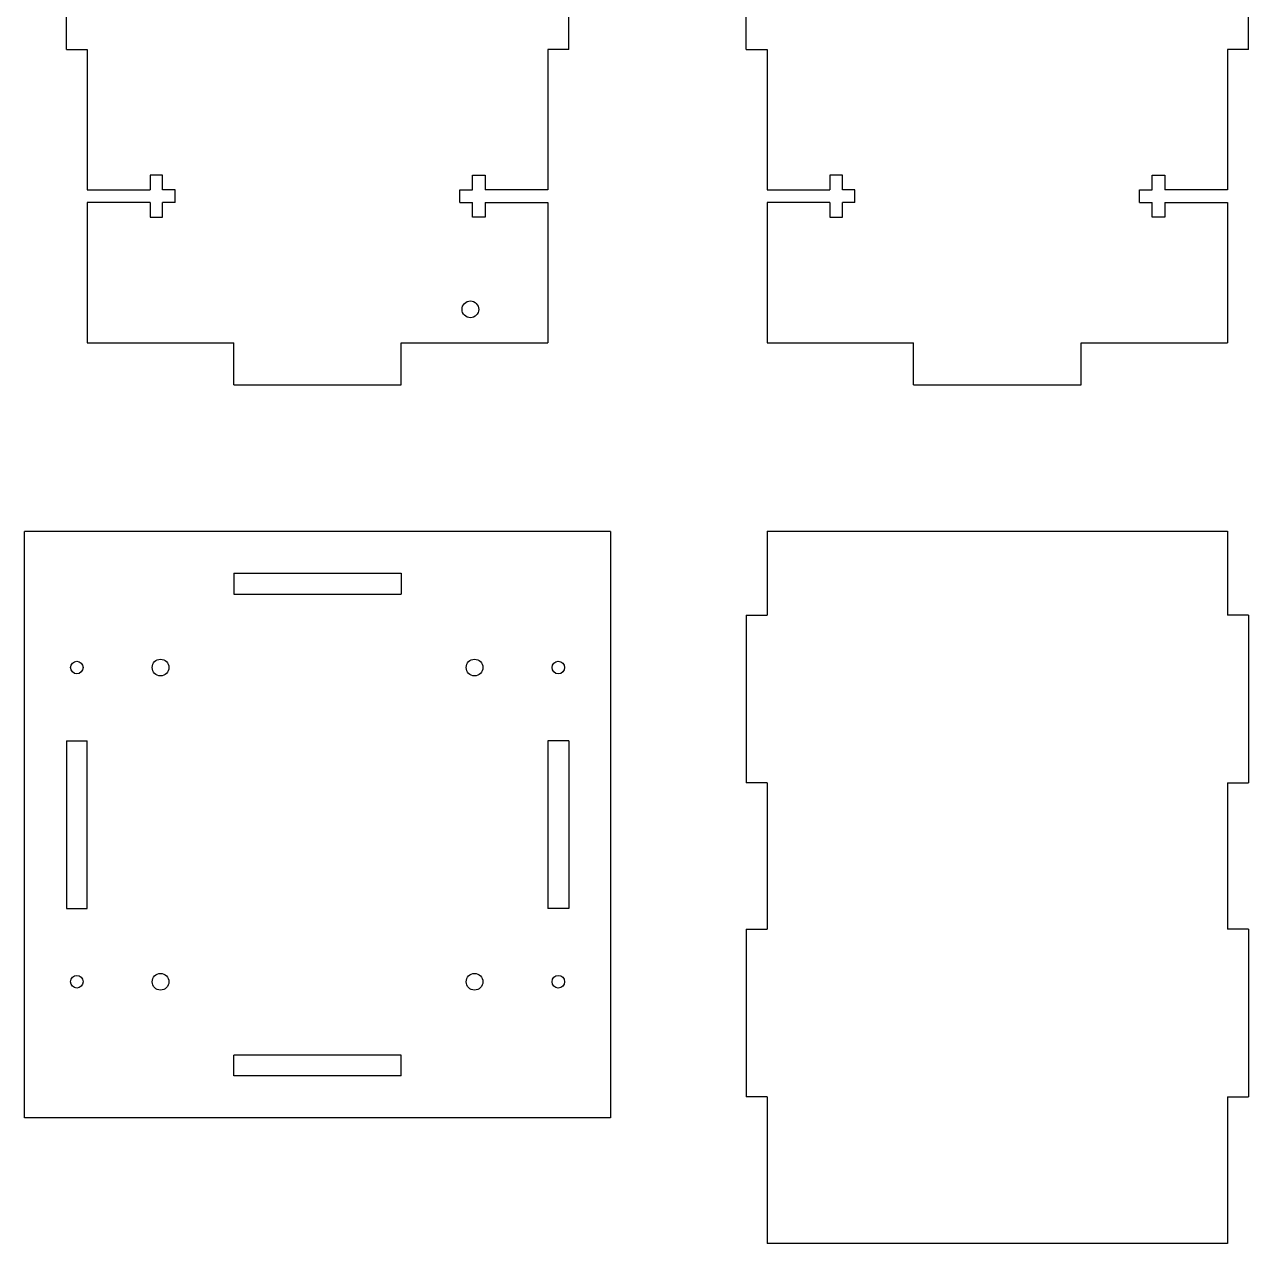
# Model space of a CAD drawing. Header units: millimetres. Extents: x -260 to 1495, y -534 to 358.
# Drawn here: x 788 to 1080.3, y -480 to -189 of the extents above; entities that cross this region are included whole.
import ezdxf

# ---------------------------------------------------------------- set-up
doc = ezdxf.new("R2010")
doc.units = ezdxf.units.MM
doc.layers.add('Corte', color=230, linetype='Continuous')

# ---------------------------------------------------------------- blocks, each defined once
blk = doc.blocks.new('*U9')
for p, q in [((-20, -2.5), (-20, 2.5)), ((20, -2.5), (20, 2.5))]:
    blk.add_line(p, q)
blk = doc.blocks.new('*U10')
at = {"layer": 'Corte', "color": 0, "linetype": 'ByBlock', "lineweight": -2, "transparency": 16777216}
for p, rotation in [((659.76, 117.5), 180), ((602.26, 60), 270), ((717.26, 60), 90)]:
    blk.add_blockref('*U9', p, dxfattribs=dict(at, rotation=rotation))
blk.add_blockref('*U9', (659.76, 2.5), dxfattribs=at)

msp = doc.modelspace()

# ---------------------------------------------------------------- linework, layer by layer
at = {"layer": 'Corte'}
for p, q in [((797.987, -195), (797.987, -125)), ((917.987, -195), (917.987, -125)), ((960.341, -195), (960.341, -125)), ((1080.341, -195), (1080.341, -125)), ((797.987, -195), (802.987, -195)), ((802.987, -195), (802.987, -228.5)), ((912.987, -195), (912.987, -228.5)), ((917.987, -195), (912.987, -195)), ((960.341, -195), (965.341, -195)), ((965.341, -195), (965.341, -228.5)), ((1075.341, -195), (1075.341, -228.5)), ((1080.341, -195), (1075.341, -195)), ((820.987, -225), (817.987, -225)), ((817.987, -225), (817.987, -228.5)), ((820.987, -228.5), (820.987, -225)), ((894.987, -228.5), (894.987, -225)), ((894.987, -225), (897.987, -225)), ((897.987, -225), (897.987, -228.5)), ((983.341, -225), (980.341, -225)), ((980.341, -225), (980.341, -228.5)), ((983.341, -228.5), (983.341, -225)), ((1057.341, -228.5), (1057.341, -225)), ((1057.341, -225), (1060.341, -225)), ((1060.341, -225), (1060.341, -228.5)), ((802.987, -228.5), (817.987, -228.5)), ((823.987, -228.5), (820.987, -228.5)), ((823.987, -231.5), (823.987, -228.5)), ((891.987, -231.5), (891.987, -228.5)), ((891.987, -228.5), (894.987, -228.5)), ((912.987, -228.5), (897.987, -228.5)), ((965.341, -228.5), (980.341, -228.5)), ((986.341, -228.5), (983.341, -228.5)), ((986.341, -231.5), (986.341, -228.5)), ((1054.341, -231.5), (1054.341, -228.5)), ((1054.341, -228.5), (1057.341, -228.5)), ((1075.341, -228.5), (1060.341, -228.5)), ((817.987, -231.5), (802.987, -231.5)), ((802.987, -231.5), (802.987, -265)), ((817.987, -231.5), (817.987, -235)), ((820.987, -235), (820.987, -231.5)), ((823.987, -231.5), (820.987, -231.5)), ((891.987, -231.5), (894.987, -231.5)), ((894.987, -235), (894.987, -231.5)), ((897.987, -231.5), (897.987, -235)), ((897.987, -231.5), (912.987, -231.5)), ((912.987, -231.5), (912.987, -265)), ((965.341, -231.5), (965.341, -265)), ((980.341, -231.5), (965.341, -231.5)), ((980.341, -231.5), (980.341, -235)), ((983.341, -235), (983.341, -231.5)), ((986.341, -231.5), (983.341, -231.5)), ((1054.341, -231.5), (1057.341, -231.5)), ((1057.341, -235), (1057.341, -231.5)), ((1060.341, -231.5), (1060.341, -235)), ((1060.341, -231.5), (1075.341, -231.5)), ((1075.341, -231.5), (1075.341, -265)), ((817.987, -235), (820.987, -235)), ((897.987, -235), (894.987, -235)), ((980.341, -235), (983.341, -235)), ((1060.341, -235), (1057.341, -235)), ((802.987, -265), (837.987, -265)), ((837.987, -275), (837.987, -265)), ((877.987, -265), (912.987, -265)), ((877.987, -275), (877.987, -265)), ((965.341, -265), (1000.341, -265)), ((1000.341, -275), (1000.341, -265)), ((1040.341, -265), (1075.341, -265)), ((1040.341, -275), (1040.341, -265)), ((837.987, -275), (877.987, -275)), ((1000.341, -275), (1040.341, -275)), ((927.987, -310), (787.987, -310)), ((787.987, -450), (787.987, -310)), ((927.987, -310), (927.987, -450)), ((965.341, -309.985), (1075.341, -309.985)), ((965.341, -309.985), (965.341, -329.988)), ((1075.341, -309.985), (1075.341, -329.988)), ((837.987, -320), (877.987, -320)), ((837.987, -325), (877.987, -325)), ((960.341, -329.988), (965.341, -329.988)), ((960.341, -329.988), (960.341, -369.988)), ((1080.341, -329.988), (1075.341, -329.988)), ((1080.341, -329.988), (1080.341, -369.988)), ((797.987, -360), (797.987, -400)), ((802.987, -400), (802.987, -360)), ((912.987, -360), (912.987, -400)), ((917.987, -360), (917.987, -400)), ((965.341, -369.988), (960.341, -369.988)), ((965.341, -369.988), (965.341, -404.987)), ((1075.341, -369.988), (1080.341, -369.988)), ((1075.341, -369.988), (1075.341, -404.987)), ((960.341, -404.987), (965.341, -404.987)), ((960.341, -404.987), (960.341, -444.987)), ((1080.341, -404.987), (1075.341, -404.987)), ((1080.341, -404.987), (1080.341, -444.987)), ((877.987, -435), (837.987, -435)), ((877.987, -440), (837.987, -440)), ((965.341, -444.987), (960.341, -444.987)), ((965.341, -444.987), (965.341, -479.985)), ((1075.341, -444.987), (1080.341, -444.987)), ((1075.341, -444.987), (1075.341, -479.985)), ((927.987, -450), (787.987, -450)), ((1075.341, -479.985), (965.341, -479.985))]:
    msp.add_line(p, q, dxfattribs=at)
for centre, radius in [((894.487, -257), 2), ((800.487, -342.5), 1.5), ((820.487, -342.5), 2), ((895.487, -342.5), 2), ((915.487, -342.5), 1.5), ((800.487, -417.5), 1.5), ((820.487, -417.5), 2), ((895.487, -417.5), 2), ((915.487, -417.5), 1.5)]:
    msp.add_circle(centre, radius, dxfattribs=at)

# ---------------------------------------------------------------- block references
msp.add_blockref('*U10', (198.228, -440), dxfattribs=at)

doc.saveas('drawing.dxf')
